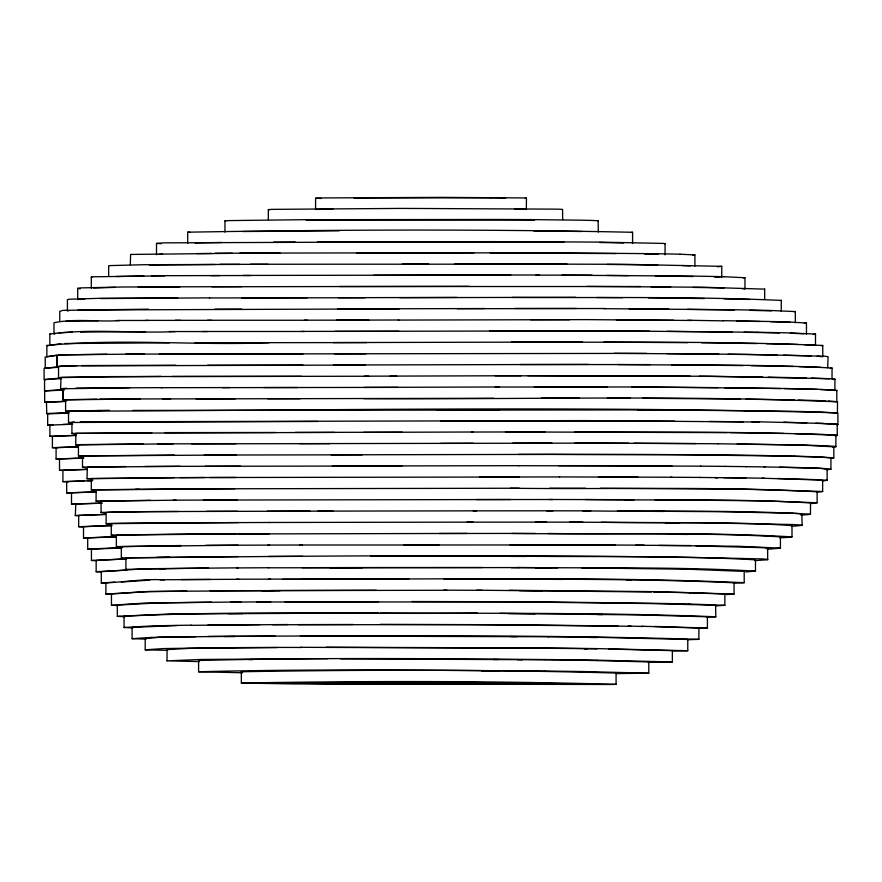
<?xml version="1.0" encoding="UTF-8"?>
<svg xmlns="http://www.w3.org/2000/svg" width="882" height="882" viewBox="0 0 882 882"><rect width="100%" height="100%" fill="white"/><g stroke="black" fill="none" stroke-linecap="round" stroke-linejoin="round"><path stroke-width="1.32" d="M779.842 537.811L783.9 537.623A877.27 6.483 0 0 0 791.992 536.873C699.382 531.648 604.942 534.624 511.814 533.456M791.992 525.595C729.282 521.262 664.796 523.456 601.557 522.254M827.118 469.257L819.94 468.364L779.677 467.195M822.553 480.988L827.14 480.249L762.257 478.209M757.087 332.26A768.134 5.678 0 0 1 789.412 332.922L815.519 334.069L813.358 334.532M167.007 649.593L189.487 648.358L277.411 647.564M199.233 661.588L167.007 660.872L201.449 659.449L327.872 658.656M78.542 445.134L75.742 444.881L173.17 443.822M816.975 491.759C716.074 486.269 612.152 489.477 510.458 488.242M817.118 491.483L817.118 502.762L811.12 503.6M837.393 401.839C680.948 395.037 521.053 399.601 363.77 398.631M837.393 413.118L837.558 401.553M764.551 289.142L704.354 287.256L586.728 286.385M56.9 355.358L45.225 357.001L45.225 368.29L56.977 366.868L56.9 355.358L58.554 354.873L144.461 354.002M56.9 366.636L76.734 365.644M822.41 480.536L816.258 479.643L777.538 478.485M822.641 480.227L822.641 491.506L816.478 492.332M92.18 479.047L87.064 478.661L204.668 477.526M833.501 446.821L802.124 445.079L717.86 443.767M833.821 446.524L833.821 457.813L830.866 458.397M598.15 220.941L598.305 232.098M616.066 672.911L616.099 684.344L612.207 684.487L293.056 683.925L241.348 683.021L241.348 671.742C366.052 669.614 491.528 669.592 616.099 673.054M241.348 683.021C366.063 680.926 491.528 680.86 616.099 684.344M801.815 514.327L802.168 525.341L792.212 526.356M156.5 254.711L156.5 243.432L163.644 242.848L490.26 241.613L598.58 242.087L664.212 243.432L665.072 243.597L665.072 254.876M694.906 266.199L694.906 254.92L692.668 255.284M69.083 310.53L67.407 311.015L67.407 299.737L69.083 299.241L99.446 298.314L177.756 297.918M526.322 209.519L526.466 198.152L525.275 198.307M61.09 378.643L44.563 379.558L44.563 390.847L63.295 389.579L60.593 388.819L61.034 377.287L161.053 376.416M60.593 388.819L129.643 387.705M365.335 365.027L61.817 365.909L58.532 366.383L58.532 377.672L110.382 376.603L368.786 376.239M102.4 503.17L75.808 504.03L75.301 515.551L104.881 514.382M96.91 526.069L83.514 526.797L83.514 538.075L116.512 536.686M77.693 299.671L77.693 288.392L80.306 287.907L122.874 287.003L241.911 286.628M242.583 672.768L198.593 671.775L198.593 660.497C316.858 657.443 435.41 658.667 553.775 659.615M198.593 671.775C313.86 668.765 429.413 670.309 544.778 671.059M779.754 537.116L780.416 536.84L780.416 548.119L768.42 549.199M794.759 311.798L795.332 311.578L795.332 322.856M187.701 243.476L187.701 232.186C335.833 229.651 484.494 229.066 632.581 232.286L632.581 243.564M836.478 424.385L837.239 424.099L837.239 435.388L836.478 435.664M56.393 355.203L46.867 356.747L46.867 345.468C120.349 338.225 195.308 345.733 269.153 342.723M157.426 637.499L145.21 638.535L145.21 649.825L163.269 648.579L212.419 647.829A260.653 1.929 0 0 1 275.096 647.41L301.798 647.454M238.294 567.843L144.78 568.747L101.298 571.679L101.298 582.958L114.914 582.175M140.249 398.918L65.599 399.877L65.599 411.155L109.39 410.295M517.635 556.178C596.882 557.148 676.373 555.307 755.477 559.85L755.477 571.128L745.753 571.944M664.455 243.752L665.072 243.597M689.162 592.726L724.861 594.016L724.861 605.295L715.611 605.901M91.298 288.337L91.298 277.058L92.423 276.805L164.879 275.823M836.599 424.738L837.9 424.463L837.9 413.184L821.627 412.081A805.354 5.954 0 0 0 790.393 411.288M54.441 333.771L55.599 333.539M585.571 499.521C660.464 500.645 735.764 498.506 810.481 502.927L810.481 514.206L809.07 514.493A832.895 6.152 0 0 1 800.856 515.055M236.133 533.886L117.681 535.043L116.358 535.297L116.358 546.575L237.975 545.219M766.304 548.703L767.649 548.45L767.649 559.728L755.003 560.643M721.752 277.632L721.752 266.353L717.474 266.761M126.765 558.89L96.16 560.434L96.16 571.712L126.765 570.169L125.917 569.375L125.917 558.086L127.317 557.832L238.294 556.564M125.917 569.375L208.516 567.986M177.172 625.514L132.091 627.4L132.091 638.678L151.506 637.41L195.881 636.716M821.274 345.733L822.763 345.479L822.763 356.769L817.228 356.152M60.913 343.693L49.833 345.314L49.833 334.035C91.254 328.435 133.667 333.561 175.353 331.599M121.573 547.931L91.441 549.188L91.441 560.467L124.439 558.956L121.319 557.942L121.319 546.653L181.394 545.506M121.319 557.942C334.984 555.616 548.891 553.929 762.566 558.934A842.387 6.218 0 0 1 767.66 559.728M122.543 547.601L87.693 549.1L87.693 537.811L115.873 536.818M794.318 456.203A774.286 5.722 0 0 1 822.586 457.074L830.932 457.978L830.932 469.268L826.666 469.709M186.719 591.061L144.317 591.811L111.452 594.005L111.452 605.284L144.317 603.09L211.349 602.13M830.227 368.279L832.035 368.037L832.035 379.315M234.91 488.716L96.094 489.896L96.094 501.174L176.091 500.182M743.35 277.962L744.959 277.753L744.959 289.031M581.547 567.854L689.118 569.265L744.199 571.393L744.199 582.671L733.482 583.322M78.2 299.439L84.606 298.943M164.35 579.882C144.516 578.636 125.553 582.087 105.906 582.804L105.906 594.082L149.62 591.403L273.133 590.642M631.303 232.44L632.581 232.286M804.351 323.253L806.457 322.999L806.457 334.289M238.184 522.574L113.458 523.621L111.275 523.864L111.275 535.154L179.906 534.084L467.008 533.434M178.142 511.483L152.255 511.637A141.153 1.047 0 0 0 108.376 512.277L106.138 512.519L106.138 523.798L108.376 523.555A141.153 1.047 0 0 1 152.277 522.916L269.495 522.486M443.723 578.868C540.446 579.507 637.51 578.372 734.056 582.793L734.056 594.071L726.382 594.567M608.823 649.053L672.371 650.651L672.371 661.93L648.215 662.382M105.145 512.938L101.066 512.453L101.066 501.174L150.502 500.315M101.066 512.453L150.502 511.593L332.955 511.075M224.965 232.142L224.965 220.864L229.133 220.588L305.293 219.684L494.273 219.475A115.057 0.849 0 0 1 537.403 219.673L581.966 220.202A256.111 1.896 0 0 1 595.096 220.566L598.305 220.82M75.808 435.476L52.402 436.414L52.402 447.692L78.355 446.678M96.006 490.304L91.309 489.83L91.309 478.54L174.25 477.603M91.309 489.83L174.25 488.882L519.399 488.231M268.337 219.618L268.337 209.596L272.384 209.354L401.431 208.406L556.465 209.144A196.344 1.455 0 0 1 562.595 209.453L562.661 219.585M87.384 469.433L62.92 470.338L62.92 481.616L92.742 480.69M832.828 447.13L834.78 446.953A655.37 4.84 0 0 0 832.509 446.182L822.167 445.675A793.348 5.854 0 0 0 795.2 444.925L737.176 443.988M239.805 601.954L158.054 602.924L117.317 605.074L117.317 616.353L170.182 613.982L378.621 612.935M132.862 627.918L124.053 627.477L124.053 616.198C241.701 610.52 359.658 614.401 477.394 613.056M124.053 627.477L153.854 625.823L191.251 625.162M58.984 332.812L72.445 332.216M64.364 390.009L44.673 391.002L44.673 402.291L64.364 401.288M84.418 480.922L66.679 481.627L66.679 492.906L96.403 491.858M71.905 422.985L68.52 422.489L68.52 411.21C324.808 410.45 581.337 405.676 837.558 412.831M68.52 422.489L317.807 421.453M78.333 446.854L56.084 447.714L56.084 458.993L83.603 457.967M315.58 209.53L315.58 198.252L316.671 198.174A172.607 1.279 0 0 1 324.256 197.932L442.136 197.37L521.857 197.921A135.266 1.003 0 0 1 526.466 198.152M93.525 288.006L115.421 287.345M57.859 367.342L44.1 368.301L44.1 379.58L59.623 378.146L58.532 377.672M105.333 514.46L78.685 515.419L78.685 526.708L111.264 525.628M641.732 626.231L698.886 628.061L698.886 639.34L687.839 639.726M64.728 400.285L63.14 400.031L63.129 388.499L66.823 388.256M63.129 399.789L96.987 399.127M68.939 413.041L47.683 413.923L47.683 425.201L71.519 424.231M53.218 424.793L49.899 425.003L49.899 436.292L51.994 436.513M49.899 436.292L75.918 435.289M76.381 434.021L71.927 433.437L71.927 422.158L74.342 422.004M71.927 433.437L151.759 432.654M531.162 602.075L651.401 603.575L715.589 605.25L715.809 616.783L706.57 617.168M86.392 467.68L82.489 467.206L82.489 455.928L174.305 455.068M82.489 467.206L180.259 466.313M82.081 456.413L78.443 455.939L78.443 444.66L143.071 443.9M78.443 455.939L236.53 454.958M83.702 458.122L59.502 458.971L59.502 470.26L86.326 469.334M499.84 613.365L641.732 614.952L707.408 616.794L707.408 628.072L698.379 628.425M46.768 413.779L46.459 402.269L65.963 401.442M46.459 413.548L68.609 412.6M58.499 354.95L106.898 354.2M87.991 411.1L99.92 410.78M583.752 660.265L648.788 661.93L648.788 673.209L616.309 673.583M121.462 581.999L149.62 580.124M75.808 504.394L71.508 504.063L71.508 492.773L95.94 491.991M71.508 504.063L101.221 503.115M159.08 254.325L162.497 254.181M66.095 321.401L98.111 320.717M116.248 276.529L143.788 276M85.433 410.869L100.438 410.549M597.037 637.333L687.773 639.45L687.773 650.729L672.327 651.059M112.124 525.507L97.285 525.981M72.589 424.143L63.129 424.44M87.384 480.723L92.334 480.569M64.948 343.528L169.366 342.811M194.999 242.947L221.757 242.462M78.068 310.012L399.37 308.876M119.346 500.888L124.263 500.778M157.889 637.201L212.419 636.539M159.41 568.758L165.728 568.647M80.394 421.828L584.027 420.582L759.545 422.048M242.517 231.525L339.184 230.841M100.394 298.557L209.585 297.862M149.356 265.041L215.164 264.479M357.056 197.954L491.087 197.777M332.911 209.067L324.3 209.221A172.607 1.279 0 0 0 316.693 209.453M80.582 332.073L145.53 331.654M157.051 557.325L169.708 557.159M81.828 365.578L175.838 365.236M135.541 489.323L139.323 489.278M226.619 648.116L234.469 648.038M248.978 659.626L253.002 659.582M177.668 545.793L180.325 545.771M160.017 579.783L210.148 579.463M190.876 625.327L259.859 624.654M220.434 625.206L242.759 625.029M306.23 220.059L534.525 220.048M196.984 253.575L211.515 253.454M138.209 287.091L179.763 286.859M76.061 388.08L162.431 387.639M125.839 466.534L87.285 467.14L87.064 478.661M168.462 545.76L180.171 545.66M207.898 625.151L287.697 624.533M207.898 636.429C371.543 635.679 535.297 634.588 698.886 639.34M224.436 636.606L234.965 636.517M119.996 320.563C98.2 322.195 75.466 318.226 53.967 322.746L53.967 334.024M187.37 534.238L191.427 534.216M195.727 534.272L198.318 534.249M181.24 579.562L238.956 579.298M238.868 602.351L241.47 602.34M228.438 613.707L242.782 613.607M232.231 253.332L130.591 254.446L130.327 264.688M151.472 275.702L250.609 275.526M210.148 590.742L446.843 590.267M230.544 602.13L270.752 601.811M273.64 242.109L295.15 242.032M215.164 253.2L280.002 253.167M239.827 264.402L143.788 264.721L109.434 265.614L108.662 265.857L108.662 275.879M210.589 275.625L219.938 275.592M457.13 297.421L338.479 297.719M148.419 309.174L63.096 310.354L59.744 311.302L59.744 321.324M484.681 308.535L337.729 308.932M116.347 320.475L148.419 320.453M398.256 320.078L586.177 319.626L691.896 320.464M364.365 376.184L521.13 375.732M390.042 376.173L396.691 376.151M364.023 387.407L499.289 386.966M397.837 387.374L222.341 387.639M99.732 399.105L170.634 398.862M493.876 398.267L196.047 398.885M436.491 410.053L498.275 409.854M440.592 421.155L674.543 421.155M363.538 432.356L473.116 432.004M440.537 443.381L473.116 443.282M144.725 466.446L240.466 466.192M173.236 500.171L237.368 499.984M205.892 545.297L269.528 545.109M268.701 556.443L302.592 556.344M236.53 567.931L268.701 567.732M268.426 567.799L519.355 567.578M236.53 579.209L270.465 579.154M268.426 579.077C426.943 579.904 585.88 575.99 744.199 582.671M282.527 579.331L309.516 579.231M270.752 590.532L376.526 590.267M256.695 601.987L542.011 601.91L651.335 603.266M285.007 601.866L378.621 601.656M272.714 624.721L468.265 624.654L617.995 626.11M298.105 624.621L353.087 624.489M300.288 636.021L548.825 636.76M300.288 647.3L553.775 648.325M317.575 241.977L563.907 242.109M239.827 253.123L473.843 252.737M356.659 253.035L545.693 252.781L654.962 253.707A455.575 3.363 0 0 1 680.088 254.214M219.938 264.313L268.095 264.335M402.379 264.016L428.586 263.961M454.925 263.905L624.511 264.302L721.752 266.353M250.609 264.247L567.17 264.148M373.681 275.261L510.766 274.986M243.212 275.438L539.244 274.986M339.614 286.518L640.508 286.529M211.934 286.771L468.981 286.319M209.497 297.951L365.071 297.752M399.755 297.675L575.869 297.3M514.504 308.457L576.398 308.446M457.13 308.7L605.548 308.524M214.91 309.141L241.58 309.108M145.53 320.375L180.645 320.387M336.483 320.155L398.829 320.001M530.611 319.725L569.651 319.725M175.353 320.32L211.768 320.342M304.345 320.188L368.819 320.155M334.697 331.367L603.905 330.838L757.054 332.26M398.829 331.29L301.809 331.412M489.587 330.993L649.483 331.191M169.366 331.533L207.546 331.566M333.142 342.591L582.451 341.984M511.351 342.128C615.107 342.602 719.15 340.893 822.763 345.479M366.758 342.591L195.065 342.723M125.85 354.112L303.011 353.847M334.476 353.803L646.528 353.384M159.311 354.046L365.975 353.803M333.462 365.027L588.559 364.398M520.325 364.52L650.387 364.597M527.767 375.666L710.142 376.272L831.781 378.731A580.18 4.289 0 0 1 833.159 379.525M495.188 375.754L690.176 376.173M534.305 386.878L607.345 386.867M495.188 387.033L641.247 386.978L785.465 388.521M161.053 387.694L229.937 387.573M162.431 398.918L235.318 398.796M132.708 410.417L675.888 409.876M497.305 409.656L500.061 409.645M505.452 431.926L727.055 432.621M165.143 432.621L275.349 432.489M295.216 432.412L402.401 432.213M471.363 432.048L544.966 431.882M334.476 432.412L75.863 433.338L75.742 444.881M512.729 443.161L551.768 443.106M157.801 443.878L235.935 443.712M299.417 443.635L590.929 443.106L718.279 443.756M191.592 443.811L329.614 443.646M331.169 454.825L551.768 454.384C645.767 455.079 739.921 453.436 833.821 457.813M204.337 455.046L362.215 454.814M332.282 466.06L518.991 465.674M205.153 466.291L402.016 465.961M180.259 477.592L235.979 477.46M479.797 477.008L519.399 476.953M210.081 477.526L559.618 476.93M203.455 500.072L510.458 499.521M206.62 511.351L237.368 511.273M267.422 511.207L309.924 511.13M317.884 511.119L476.534 510.843M268.966 522.475L473.182 522.133M238.184 533.853L269.495 533.764M267.952 545.076L302.041 545.021M299.803 544.999L615.305 544.966M370.517 556.211L492.487 556.255M329.978 567.732L362.667 567.666M326.296 647.223L548.825 648.038M512.199 297.41C601.745 297.962 692.127 296.33 781.32 300.431M241.58 297.829L307.311 297.763M207.546 320.276L307.366 320.254M202.441 331.5L304.345 331.478M207.59 365.214L303.011 365.137M172.354 376.46L301.523 376.349M263.828 387.551L297.609 387.518M541.372 398.113L579.353 398.08M267.764 398.763L300.123 398.73M518.296 454.406L558.714 454.373A159.036 1.18 0 0 1 671.941 454.66L794.462 456.203M518.296 465.696L700.837 466.148M476.534 499.565L552.948 499.521M473.182 510.854L552.948 510.799M467.008 522.155L546.575 522.111M439.071 533.489L535.341 533.423M403.769 544.844L439.004 544.8M425.19 556.322L483.082 556.344M482.344 567.512L408.873 567.512A456.843 3.374 0 0 0 302.063 567.688M412.236 601.535L514.415 601.745M380.528 613.056C492.211 613.519 604.357 612.494 715.809 616.783M340.673 658.876L544.778 659.769M490.26 252.891L616.176 253.575M536.047 275.14L592.031 275.129M574.888 431.838C662.316 432.577 749.909 431.111 837.239 435.388M574.888 443.117L628.557 443.205M559.364 476.93L671.808 477.228M549.74 488.22L585.571 488.242M549.74 499.499L626.882 499.664M546.575 510.821L590.797 510.843M535.341 522.133L582.759 522.144M547.976 533.489C625.404 534.547 703.13 532.397 780.416 536.84M510.028 544.8L644.147 545.131M479.94 556.134L521.846 556.299M443.723 590.157L482.278 590.345M380.528 624.335L523.235 624.809L631.314 626.308M607.345 398.157L630.398 398.223M633.993 443.216L696.041 443.569M598.327 476.953L637.94 477.063M600.322 488.253L744.397 489.223L822.641 491.506M624.544 499.774L634.015 499.818M582.759 510.865C658.589 511.891 734.827 509.763 810.481 514.206M569.673 522.177L700.231 522.772L792.4 524.525M510.105 556.399L526.135 556.454M517.635 567.457C596.882 568.438 676.373 566.586 755.477 571.128M511.439 567.677L551.471 567.688M476.721 590.19L651.335 591.987M562.032 275.195L693.23 276.11A582.682 4.3 0 0 1 724.001 276.705M596.916 297.532L622.615 297.675M603.74 308.667L736.779 309.791A715.214 5.281 0 0 1 769.369 310.431L795.332 311.578M616.353 319.868L673.793 320.276M603.905 342.117L687.938 342.657M614.104 353.329L747.175 354.366L825.155 356.262L828.099 356.758L827.658 367.794M617.918 364.531C689.206 365.479 760.99 364.068 832.035 368.037M631.997 387L718.036 387.639M637.488 409.656L790.272 411.288M638.039 409.854L675.711 410.086M617.488 510.965L720.704 511.714L792.4 513.247M535.484 567.765L557.733 567.876M509.366 590.267L653.485 591.624L734.056 594.071M642.581 398.267L740.527 399.105M654.698 499.741L763.525 500.855L817.118 502.762M651.71 511.351L663.738 511.45M527.348 579.198L562.617 579.441M519.388 590.653L542.265 590.819M513.214 602.119L536.135 602.307M481.793 670.97L487.051 671.004M606.298 275.427L628.557 275.625M629.208 308.81L668.81 309.141M666.792 353.616L718.698 354.134M671.599 364.828L743.14 365.589M670.739 477.239L700.54 477.438M652.437 511.251L664.256 511.34M665.061 522.739L679.724 522.872M635.613 545.241L690.661 545.55M508.561 613.596L534.999 613.817M506.433 625.051L525.694 625.228M501.979 648.016L513.853 648.127M493.159 659.482L498.352 659.527M481.572 670.97L499.025 671.103M607.224 264.424L654.962 264.997M648.424 297.884L704.354 298.535M667.145 331.334L732.501 332.073M699.338 376.25L762.721 377.044M709.657 421.442L743.361 421.817M700.54 466.159L725.412 466.391M699.448 477.449L745.929 477.934M671.985 522.982L677.31 523.037M669.317 534.238L688.081 534.448M510.281 636.572L517.028 636.639M517.249 659.703L522.519 659.758M492.972 671.048L499.289 671.114M321.313 198.439L315.58 198.252M651.125 286.859L670.706 287.08M687.751 320.243L723.218 320.861M701.521 342.789L757.054 343.55M724.618 387.716L780.702 388.532M729.657 432.643L783.822 433.437M724.96 466.391L746.58 466.644M715.214 477.823L717.827 477.846M658.777 545.44L738.399 546.278L780.416 548.119M146.169 639.141L132.091 638.678M167.591 650.376L145.21 649.825M655.293 275.912L693.065 276.507M687.376 309.339L734.309 310.012M728.124 354.244L777.064 355.016M745.974 399.182L785.465 399.811M723.659 477.691L764.077 478.198M597.456 614.534L602.748 614.6M599.617 242.495L623.673 242.98M722.997 320.662L784.903 321.787L806.457 322.999M751.166 365.71L793.591 366.482M745.014 410.681L753.217 410.814M751.53 421.64L790.272 422.577M745.929 466.655L764.992 466.92M655.69 557.248L662.195 557.347M602.395 603.067L612.637 603.211M597.235 637.576L589.628 637.466M597.037 648.612L687.773 650.729M584.623 648.943L587.048 648.976M596.607 660.155L672.371 661.93M744.298 332.26L779.445 332.944M744.375 410.858L757.947 411.067M695.92 545.892L762.566 547.656M626.396 580.213L631.347 580.29M628.16 626.022L643.684 626.518M583.752 671.544L648.788 673.209M514.724 209.056L521.857 209.199A135.266 1.003 0 0 1 526.466 209.431M581.966 231.481L537.358 230.952A115.057 0.849 0 0 0 533.72 230.93M724.089 298.866L749.744 299.45M768.057 377.132L806.269 377.926M764.077 466.92L794.462 467.482A774.286 5.722 0 0 1 822.652 468.364L830.932 469.268M654.389 626.452L707.408 628.072M502.784 197.921L505.518 197.976M784.561 388.609L817.702 389.403M783.822 422.158L837.239 424.099M92.235 549.431L87.693 549.1M644.753 254.038L658.226 254.391M749.865 310.321L771.375 310.894M783.668 355.148L811.164 355.887M124.88 616.716L117.317 616.353M689.162 604.005L724.861 605.295M75.301 515.551L79.314 515.65M83.514 538.075L87.516 538.174M724.001 276.705L744.959 277.753M770.681 321.743L790.448 322.393M797.626 344.432L789.379 344.2A768.134 5.667 0 0 0 766.414 343.715M798.883 366.603L820.701 367.298M101.298 582.958L106.766 583.112M680.011 254.214L694.906 254.92M161.318 243.697L156.5 243.432M682.37 265.57L690.452 265.846M790.272 333.231L803.778 333.782M811.473 378.069L829.444 378.808M96.16 571.712L101.551 571.889M818.198 400.593L825.773 400.858M52.402 447.692L57.165 447.858M821.627 423.371L837.9 424.463M820.447 389.491L831.781 390.02A580.18 4.289 0 0 1 834.46 390.285M91.441 560.467L96.16 560.665M111.452 605.284L117.681 605.548M714.596 277.091L719.933 277.367M804.549 344.653L815.519 345.347M822.167 434.385L832.498 434.903A655.37 4.84 0 0 1 834.769 435.675M62.92 481.616L68.101 481.848M66.679 492.906L72.026 493.148M105.906 594.082L111.937 594.358M828.088 400.968L836.809 401.674L836.809 390.384L818.198 389.304A810.095 5.987 0 0 0 785.388 388.521M56.084 458.993L59.634 459.169M78.685 526.708L82.5 526.94M44.673 402.291L47.187 402.457M101.243 501.66L96.094 501.174M187.701 232.186L190.236 232.374M47.683 425.201L50.693 425.455M742.005 288.601L744.507 288.822M59.502 470.26L62.302 470.492M80.24 288.8L77.693 288.392M110.129 524.294L106.138 523.798M116.468 535.804L111.275 535.154M268.337 209.596L269.506 209.718M69.402 411.64L65.599 411.155M121.848 547.358L116.358 546.575M241.348 671.742L242.462 671.897M124.053 616.198L125.387 616.441M46.867 345.468L48.289 345.733M91.309 478.54L92.632 478.783M224.965 220.864L225.616 220.996M101.066 501.174L102.147 501.417M198.593 660.497L199.299 660.673M60.593 377.54L61.586 377.783M68.52 411.21L69.369 411.464M82.489 455.928L83.283 456.17M78.443 444.66L79.104 444.892M91.298 277.058L91.949 277.301M49.833 334.035L50.494 334.289M44.563 379.558L45.169 379.811M44.563 390.847L45.169 391.09M121.319 546.653L121.925 546.906M63.129 388.499L63.14 400.031M835.882 435.41L835.882 446.7M834.912 379.26L834.912 390.55M827.14 468.97L827.118 480.536M815.519 334.069L815.475 345.568M791.992 525.33L791.992 536.873M781.265 300.2L781.265 311.489M764.683 288.921L764.683 298.943M167.062 649.384L167.007 660.872M56.977 355.589L56.977 366.868M545.131 659.769A571.371 4.223 0 0 1 584.049 660.265M544.426 671.059A571.371 4.223 0 0 1 583.454 671.555M553.356 659.615A679.504 5.016 0 0 1 596.243 660.155M554.194 648.325A679.504 5.027 0 0 1 596.971 648.865M548.185 636.76A756.392 5.579 0 0 1 596.475 637.333M212.485 636.539A260.653 1.929 0 0 1 275.162 636.131M548.968 648.038A756.392 5.579 0 0 1 597.169 648.612M651.952 603.266A1397.507 10.33 0 0 1 689.68 604.005M256.541 602.119A268.426 1.985 0 0 1 261.91 602.086M653.54 591.987A1397.507 10.341 0 0 1 691.003 592.726M261.965 590.808A268.426 1.985 0 0 1 280.002 590.719M302.041 578.978A456.843 3.374 0 0 1 408.873 578.79M762.676 547.656A842.387 6.218 0 0 1 767.627 548.45M792.334 513.247A742.225 5.479 0 0 1 802.168 514.063M792.124 524.525A742.225 5.479 0 0 1 802.146 525.341M558.714 465.652A159.025 1.18 0 0 1 671.941 465.939M794.914 433.635A793.348 5.854 0 0 1 822.024 434.385M790.548 422.566A805.354 5.954 0 0 1 806.732 422.93M815.729 423.173A805.354 5.954 0 0 1 821.792 423.371M785.664 399.811A810.095 5.987 0 0 1 794.583 399.987M798.155 400.064A810.095 5.987 0 0 1 818.331 400.593M836.809 390.384A598.062 4.421 0 0 1 836.081 390.66M736.823 321.07A715.214 5.281 0 0 1 760.141 321.5M693.263 287.4A582.682 4.3 0 0 1 724.023 287.984M654.907 264.997A455.575 3.363 0 0 1 657.729 265.041M354.057 198.009A121.253 0.893 0 0 1 356.978 197.954M491.153 197.777A83.955 0.617 0 0 1 502.828 197.921M589.529 684.035L328.104 683.748L279.032 682.933L438.343 682.029L589.529 684.035"/></g></svg>
